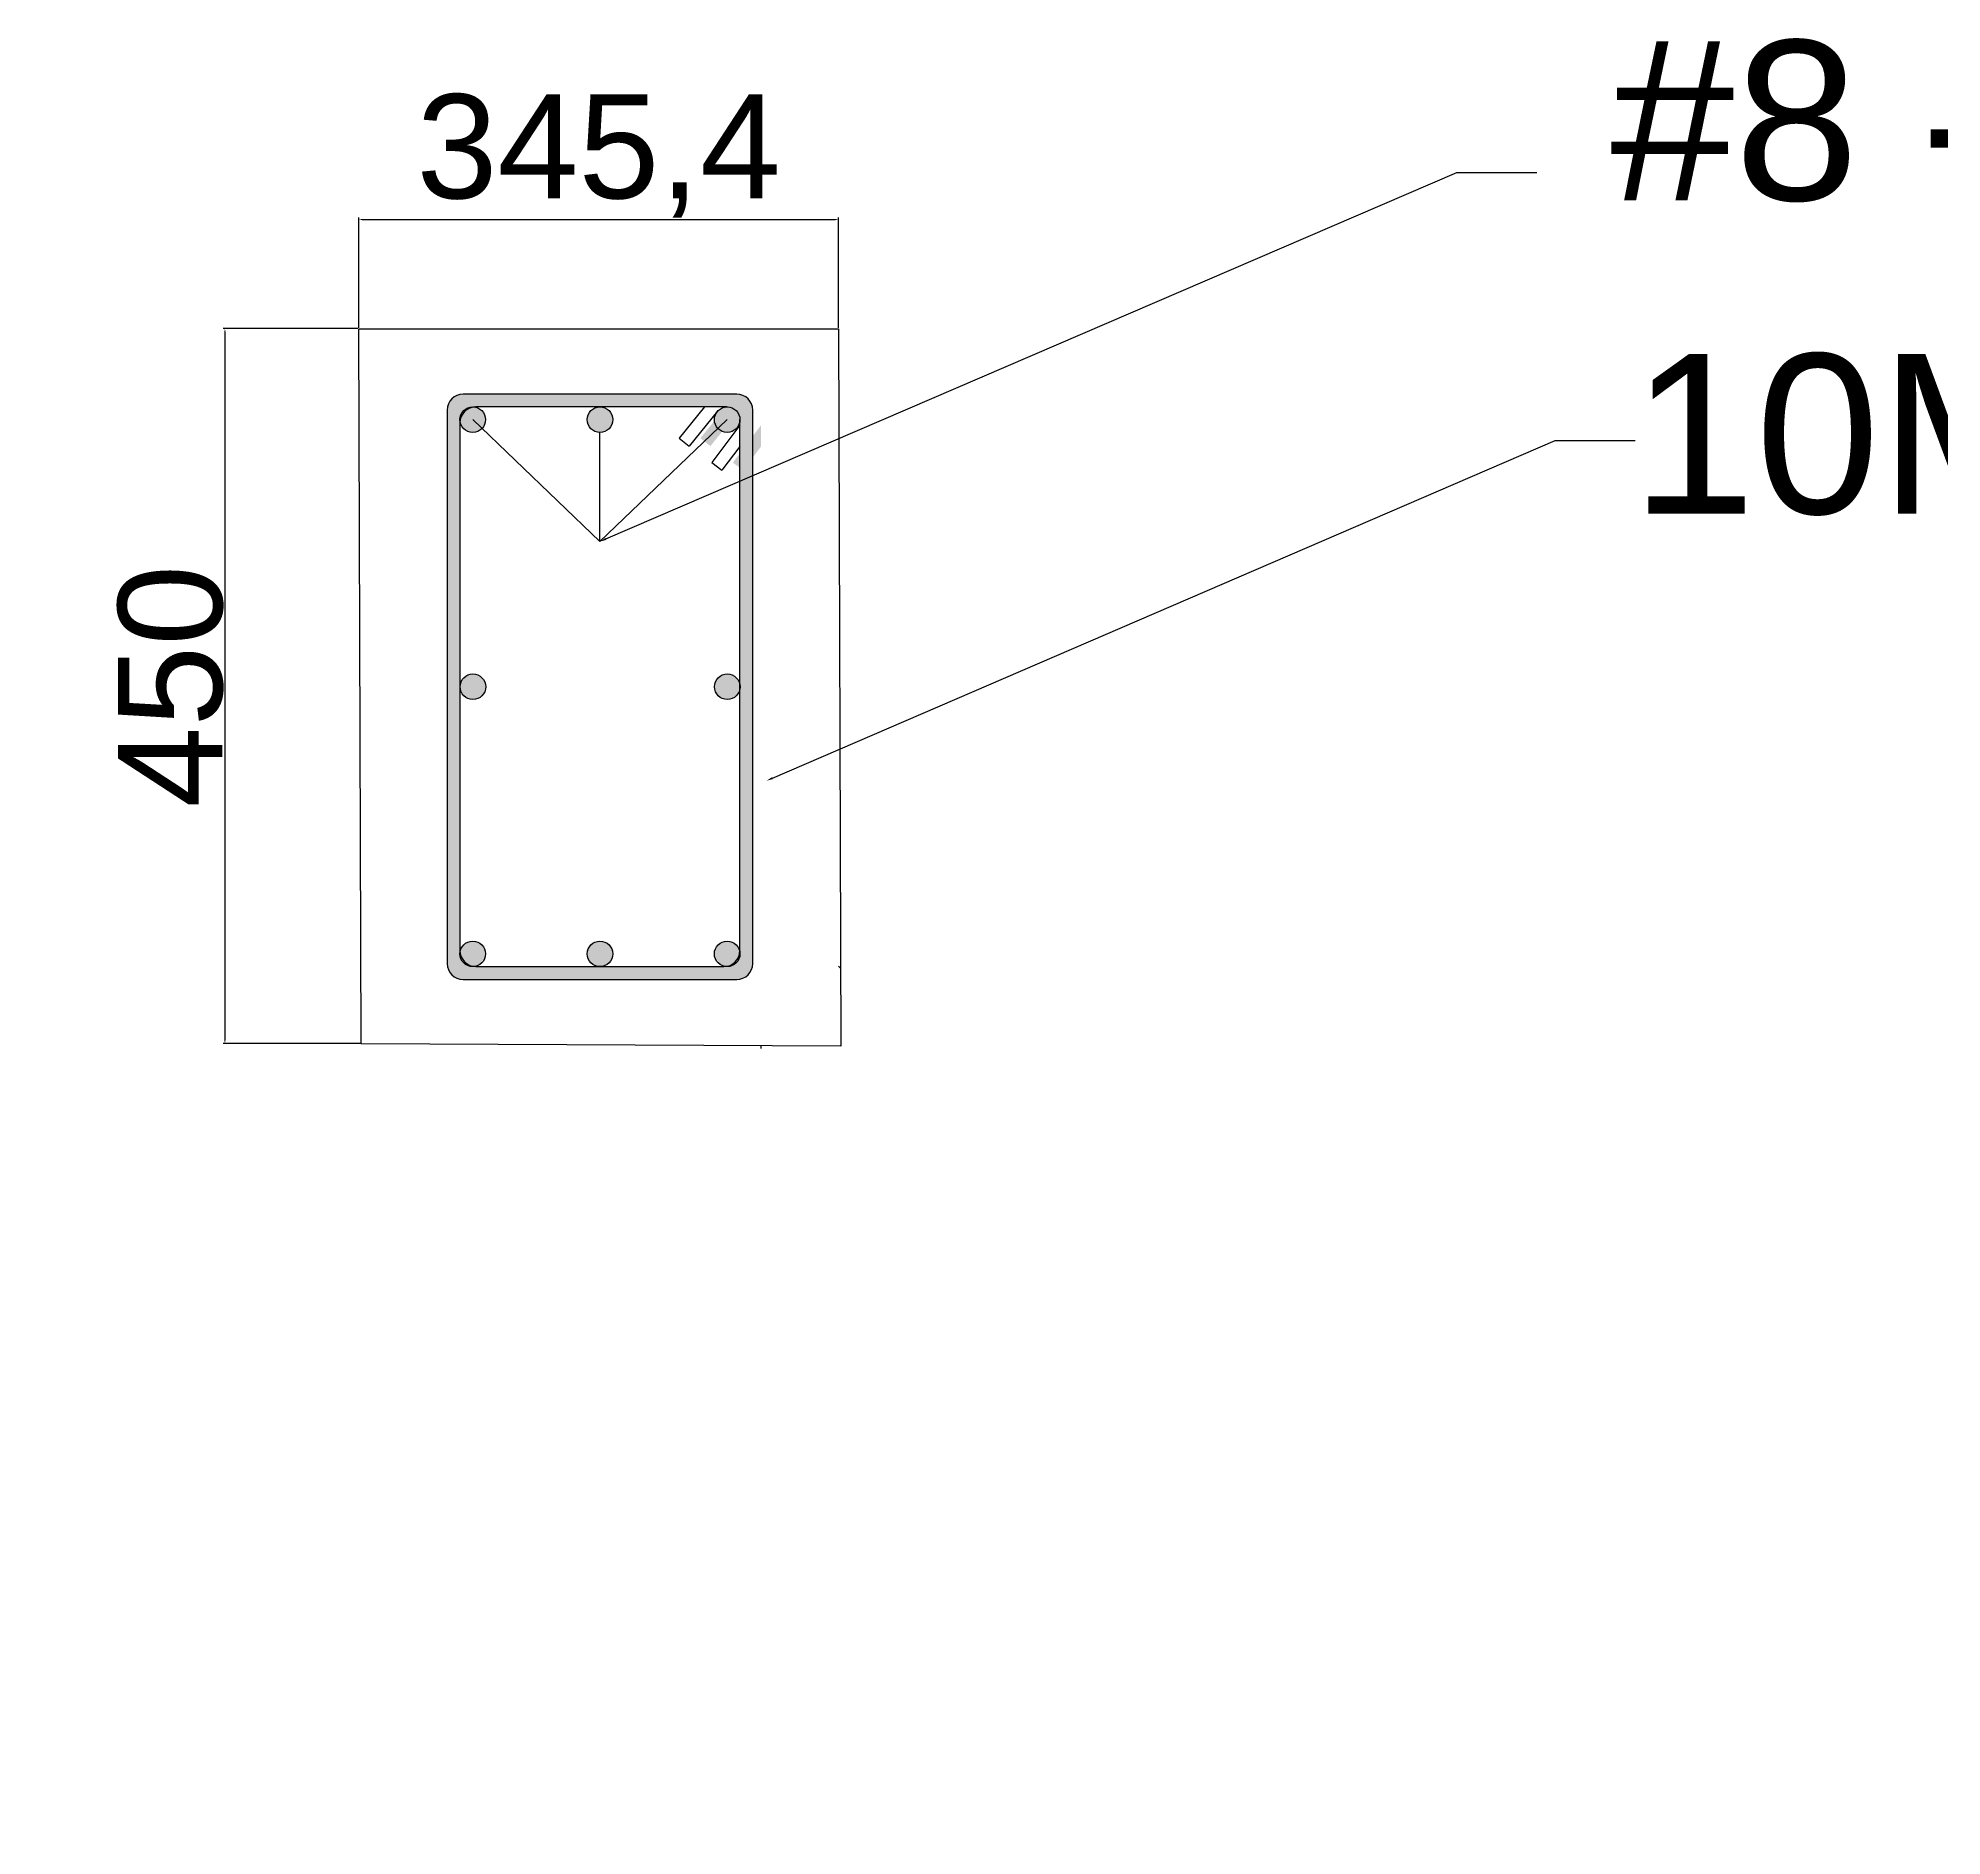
# Model space of a CAD drawing. Header units: inches. Extents: x 448145 to 618619, y -64863 to 148507.
# Drawn here: x 482295 to 483665, y 145412 to 146707 of the extents above; entities that cross this region are included whole.
import ezdxf
from ezdxf import colors
from ezdxf.entities.mleader import LeaderData, LeaderLine
from ezdxf.math import Vec2, Vec3

# ---------------------------------------------------------------- set-up
doc = ezdxf.new("R2010")
doc.units = ezdxf.units.IN
doc.header["$MEASUREMENT"] = 0
doc.styles.add('PDF Arial', font='Arial.ttf')
doc.styles.get("Standard").update_dxf_attribs({"font": 'Arial.ttf', "height": 75})
doc.dimstyles.new('ISO-25', dxfattribs={"dimtxt": 2.5, "dimasz": 2.5, "dimexe": 1.25, "dimexo": 0.625, "dimtad": 1, "dimtxsty": 'Standard', "dimcen": 2.5, "dimadec": 0, "dimazin": 0, "dimtfac": 1, "dimtmove": 0, "dimatfit": 3, "dimfxl": 0, "dimarcsym": 0})

# ---------------------------------------------------------------- blocks, each defined once
blk = doc.blocks.new('*D372')
at = {"color": 0, "lineweight": -2}
for p, q in [((482525.9, 146498), (482525.9, 146577.3)), ((482528.4, 146576), (482868.8, 146576)), ((482871.3, 146498), (482871.3, 146577.3))]:
    blk.add_line(p, q, dxfattribs=at)
at = {"color": 0}
for points in [[(482528.4, 146576.4), (482528.4, 146575.6), (482525.9, 146576)], [(482868.8, 146576.4), (482868.8, 146575.6), (482871.3, 146576)]]:
    blk.add_solid(points, dxfattribs=at)
at = {"layer": 'Defpoints', "color": 0}
for p in [(482871.3, 146576), (482525.9, 146497.4), (482871.3, 146497.4)]:
    blk.add_point(p, dxfattribs=at)
at = {"color": 0, "insert": (482698.6, 146621.7), "char_height": 75, "attachment_point": 5}
blk.add_mtext('345,4', dxfattribs=at)
blk = doc.blocks.new('*D373')
at = {"color": 0, "lineweight": -2}
for p, q in [((482525.3, 146497.4), (482428.4, 146497.4)), ((482429.6, 146494.9), (482429.6, 145985.2)), ((482527, 145982.7), (482428.4, 145982.7))]:
    blk.add_line(p, q, dxfattribs=at)
at = {"color": 0}
for points in [[(482429.2, 146494.9), (482430.1, 146494.9), (482429.6, 146497.4)], [(482429.2, 145985.2), (482430.1, 145985.2), (482429.6, 145982.7)]]:
    blk.add_solid(points, dxfattribs=at)
at = {"layer": 'Defpoints', "color": 0}
for p in [(482525.9, 146497.4), (482429.6, 145982.7), (482527.6, 145982.7)]:
    blk.add_point(p, dxfattribs=at)
at = {"color": 0, "insert": (482390.7, 146240), "char_height": 75, "attachment_point": 5, "rotation": 90}
blk.add_mtext('450', dxfattribs=at)

msp = doc.modelspace()

# ---------------------------------------------------------------- hatches: boundary and pattern name
h = msp.add_hatch(color=256)
h.dxf.hatch_style = 1
h.paths.add_polyline_path([(482797.982, 146450.277), (482601.099, 146450.277, 0.41421356), (482589.598, 146438.777), (482589.598, 146040.409, 0.41421356), (482601.099, 146028.909), (482797.982, 146028.909, 0.41421356), (482809.483, 146040.409), (482809.483, 146392.712), (482800.282, 146388.65), (482800.282, 146049.609, -0.41421356), (482788.782, 146038.109), (482610.299, 146038.109, -0.41421356), (482598.799, 146049.609), (482598.799, 146429.576, -0.02645304), (482598.863, 146430.791, -0.02958057), (482598.799, 146431.876, -0.44929925), (482609.085, 146441.012, -0.02645304), (482610.299, 146441.077), (482791.082, 146441.077, -0.41421356), (482800.282, 146431.876), (482800.282, 146427.971), (482800.282, 146388.65), (482809.483, 146392.712), (482809.483, 146438.777, 0.41421356)])
h = msp.add_hatch(color=256)
h.dxf.hatch_style = 1
h.paths.add_polyline_path([(482815.521, 146412.64), (482815.521, 146427.971), (482795.231, 146400.924), (482802.591, 146395.403)])
h.paths.add_polyline_path([(482798.887, 146437.298, -0.23959), (482806.32, 146441.077), (482790.106, 146441.077), (482771.845, 146418.57), (482778.99, 146412.773)])
h.paths.add_polyline_path([(482821.24, 144956.497), (482572.773, 144956.497), (482572.797, 144947.297), (482821.24, 144947.297)])
h.paths.add_polyline_path([(482707.065, 145148.781), (482688.441, 145148.781), (482688.441, 144956.497), (482707.065, 144956.497)])
h.paths.add_polyline_path([(482707.065, 144947.297), (482688.441, 144947.297), (482688.441, 144755.013), (482707.065, 144755.013)])
h.paths.add_polyline_path([(482600.173, 145235.865), (482581.773, 145235.865), (482581.977, 145157.981), (482600.374, 145157.981)])
h.paths.add_polyline_path([(482707.065, 145184.426), (482688.441, 145251.829), (482688.441, 145157.981), (482707.065, 145157.981)])
h.paths.add_polyline_path([(482812.04, 145240.945), (482793.416, 145240.945), (482793.416, 145157.981), (482812.04, 145157.981)])
h.paths.add_polyline_path([(482821.24, 145157.981), (482572.773, 145157.981), (482572.797, 145148.781), (482821.24, 145148.781)])
h.paths.add_polyline_path([(482812.04, 145148.781), (482793.416, 145148.781), (482793.416, 144956.497), (482812.04, 144956.497)])
h.paths.add_polyline_path([(482600.398, 145148.781), (482582.001, 145148.781), (482582.506, 144956.497), (482600.893, 144956.497)])
h.paths.add_polyline_path([(482600.917, 144947.297), (482582.53, 144947.297), (482583.035, 144755.013), (482601.413, 144755.013)])
h.paths.add_polyline_path([(482601.436, 144745.813), (482583.059, 144745.813), (482583.564, 144553.529), (482601.942, 144553.529), (482601.866, 144578.974)])
h.paths.add_polyline_path([(482821.24, 144755.013), (482572.773, 144755.013), (482572.797, 144745.813), (482821.24, 144745.813)])
h.paths.add_polyline_path([(482812.04, 144947.297), (482793.416, 144947.297), (482793.416, 144755.013), (482812.04, 144755.013)])
h.paths.add_polyline_path([(482812.04, 144745.813), (482793.416, 144745.813), (482793.416, 144553.529), (482812.04, 144553.529)])
h.paths.add_polyline_path([(482707.065, 144745.813), (482688.441, 144745.813), (482688.441, 144553.529), (482707.065, 144553.529)])
h.paths.add_polyline_path([(482601.969, 144544.329), (482583.588, 144544.329), (482583.746, 144484.148), (482584.137, 144352.045), (482602.538, 144352.045)])
h.paths.add_polyline_path([(482821.24, 144553.529), (482572.773, 144553.529), (482572.797, 144544.329), (482821.24, 144544.329)])
h.paths.add_polyline_path([(482707.065, 144544.329), (482688.441, 144544.329), (482688.441, 144352.045), (482707.065, 144352.045)])
h.paths.add_polyline_path([(482812.04, 144544.329), (482793.416, 144544.329), (482793.416, 144352.045), (482812.04, 144352.045)])
h.paths.add_polyline_path([(482707.065, 144342.845), (482688.441, 144342.845), (482688.441, 144150.561), (482707.065, 144150.561)])
h.paths.add_polyline_path([(482602.565, 144342.845), (482584.164, 144342.845), (482584.733, 144150.561), (482603.134, 144150.561)])
h.paths.add_polyline_path([(482821.24, 144352.045), (482572.773, 144352.045), (482572.797, 144342.845), (482821.24, 144342.845)])
h.paths.add_polyline_path([(482812.04, 144342.845), (482793.416, 144342.845), (482793.416, 144150.561), (482812.04, 144150.561)])
h.paths.add_polyline_path([(482812.04, 144141.361), (482793.416, 144141.361), (482793.416, 143949.077), (482812.04, 143949.077)])
h.paths.add_polyline_path([(482707.065, 144141.361), (482688.441, 144141.361), (482688.441, 143949.077), (482707.065, 143949.077)])
h.paths.add_polyline_path([(482603.161, 144141.361), (482584.76, 144141.361), (482585.159, 144006.644), (482585.273, 143949.077), (482603.673, 143949.077), (482603.559, 144006.699)])
h.paths.add_polyline_path([(482821.24, 144150.561), (482572.773, 144150.561), (482572.797, 144141.361), (482821.24, 144141.361)])
h.paths.add_polyline_path([(482821.24, 143949.077), (482572.773, 143949.077), (482572.797, 143939.877), (482821.24, 143939.877)])
h.paths.add_polyline_path([(482707.065, 143939.877), (482688.441, 143939.877), (482688.441, 143749.312), (482707.065, 143749.312)])
h.paths.add_polyline_path([(482603.691, 143939.877), (482585.291, 143939.877), (482585.667, 143749.312), (482604.068, 143749.312)])
h.paths.add_polyline_path([(482812.04, 143939.877), (482793.416, 143939.877), (482793.416, 143749.312), (482812.04, 143749.312)])
h.paths.add_polyline_path([(482707.065, 143740.112), (482688.441, 143740.112), (482688.441, 143547.803), (482707.065, 143547.803)])
h.paths.add_polyline_path([(482604.086, 143740.112), (482585.686, 143740.112), (482586.066, 143547.803), (482604.466, 143547.803)])
h.paths.add_polyline_path([(482812.04, 143740.112), (482793.416, 143740.112), (482793.416, 143547.803), (482812.04, 143547.803)])
h.paths.add_polyline_path([(482821.24, 143749.312), (482572.773, 143749.312), (482572.797, 143740.112), (482821.24, 143740.112)])
h.paths.add_polyline_path([(482707.065, 143538.603), (482688.441, 143538.603), (482688.441, 143346.319), (482707.065, 143346.319)])
h.paths.add_polyline_path([(482604.485, 143538.603), (482586.084, 143538.603), (482586.464, 143346.319), (482604.865, 143346.319)])
h.paths.add_polyline_path([(482812.04, 143538.603), (482793.416, 143538.603), (482793.416, 143346.319), (482812.04, 143346.319)])
h.paths.add_polyline_path([(482821.24, 143547.803), (482572.773, 143547.803), (482572.797, 143538.603), (482821.24, 143538.603)])
h.paths.add_polyline_path([(482821.24, 143346.319), (482572.773, 143346.319), (482572.797, 143337.119), (482821.24, 143337.119)])
h.paths.add_polyline_path([(482707.065, 143337.119), (482688.441, 143337.119), (482688.441, 143144.835), (482707.065, 143144.835)])
h.paths.add_polyline_path([(482604.883, 143337.119), (482586.482, 143337.119), (482586.852, 143149.914), (482586.852, 143144.835), (482605.253, 143144.835), (482605.253, 143149.933)])
h.paths.add_polyline_path([(482812.04, 143337.119), (482793.416, 143337.119), (482793.416, 143144.835), (482812.04, 143144.835)])
h.paths.add_polyline_path([(482707.065, 143135.635), (482688.441, 143135.635), (482688.441, 142952.551), (482707.065, 142952.551)])
h.paths.add_polyline_path([(482605.253, 143135.635), (482586.852, 143135.635), (482586.852, 142952.551), (482605.253, 142952.551)])
h.paths.add_polyline_path([(482812.04, 143135.635), (482793.416, 143135.635), (482793.416, 142952.551), (482812.04, 142952.551)])
h.paths.add_polyline_path([(482821.24, 143144.835), (482572.773, 143144.835), (482572.797, 143135.635), (482821.24, 143135.635)])
h.paths.add_polyline_path([(482707.065, 142943.351), (482688.441, 142943.351), (482688.441, 142889.171), (482707.065, 142889.171)])
h.paths.add_polyline_path([(482821.24, 142952.551), (482572.773, 142952.551), (482572.797, 142943.351), (482821.24, 142943.351)])
h.paths.add_polyline_path([(482605.253, 142907.571), (482605.253, 142943.351), (482586.852, 142943.351), (482586.852, 142907.571), (482268.981, 142906.005), (482269.072, 142887.605), (482586.852, 142889.171), (482588.631, 142889.171, 0.3874673)])
h.paths.add_polyline_path([(482812.04, 142943.351), (482793.416, 142943.351), (482793.416, 142907.571, 0.36945795), (482809.161, 142889.171), (483150.668, 142889.171), (483150.668, 142907.571), (482812.04, 142907.571)])
h.paths.add_polyline_path([(483507.772, 142913.978), (483498.572, 142913.978), (483498.572, 142865.467), (483455.434, 142865.467), (481931.606, 142865.467), (481887.941, 142865.467), (481887.941, 142920.916), (481878.74, 142920.916), (481878.74, 142856.266), (481931.606, 142856.266), (483455.434, 142856.266), (483507.772, 142856.266)])
h = msp.add_hatch(color=256)
h.dxf.hatch_style = 1
h.paths.add_polyline_path([(482617.199, 146431.876, 1), (482598.799, 146431.876, 1)])
h.paths.add_polyline_path([(482708.741, 146431.876, 1), (482690.34, 146431.876, 1)])
h.paths.add_polyline_path([(482800.282, 146431.876, 1), (482781.882, 146431.876, 1)])
h.paths.add_polyline_path([(482800.282, 146238.274), (482800.282, 146240.911, 0.93056511), (482781.977, 146239.593, 0.93056511)])
h.paths.add_polyline_path([(482598.894, 146239.593, 1), (482617.294, 146239.593, 1)])
h.paths.add_polyline_path([(482617.199, 146047.309, 1), (482598.799, 146047.309, 1)])
h.paths.add_polyline_path([(482708.741, 146047.309, 1), (482690.34, 146047.309, 1)])
h.paths.add_polyline_path([(482800.282, 146047.309, 1), (482781.882, 146047.309, 1)])

# ---------------------------------------------------------------- linework, layer by layer
for p, q in [((482607.999, 146431.876), (482699.541, 146344.172)), ((482699.541, 146344.172), (482791.082, 146431.876)), ((482774.867, 146441.077), (482756.607, 146418.57)), ((482784.245, 146438.033), (482763.751, 146412.773)), ((482800.282, 146427.971), (482779.993, 146400.924)), ((482699.541, 146344.172), (482699.541, 146422.676)), ((482756.607, 146418.57), (482763.751, 146412.773)), ((482779.993, 146400.924), (482787.353, 146395.403)), ((482800.282, 146412.64), (482787.353, 146395.403))]:
    msp.add_line(p, q)
at = {"color": 7, "lineweight": 25}
msp.add_lwpolyline([(482525.899, 146497.373), (482871.3, 146497.373), (482872.993, 145980.965), (482527.592, 145982.658)], close=True, dxfattribs=at)
for points in [[(482583.466, 146497.373), (482583.466, 146497.373)], [(482800.282, 146427.971), (482800.282, 146431.876)], [(482872.993, 146036.839), (482871.3, 146038.532)], [(482815.426, 145980.965), (482815.426, 145979.272)]]:
    msp.add_lwpolyline(points, dxfattribs=at)
msp.add_lwpolyline([(482601.099, 146028.909), (482797.982, 146028.909, 0.41421356), (482809.483, 146040.409), (482809.483, 146438.777, 0.41421356), (482797.982, 146450.277), (482601.099, 146450.277, 0.41421356), (482589.598, 146438.777), (482589.598, 146040.409, 0.41421356)], format="xyb", close=True, dxfattribs=at)
msp.add_lwpolyline([(482791.082, 146441.077), (482610.299, 146441.077, 0.41421356), (482598.799, 146429.576), (482598.799, 146049.609, 0.41421356), (482610.299, 146038.109), (482788.782, 146038.109, 0.41421356), (482800.282, 146049.609), (482800.282, 146427.971)], format="xyb", dxfattribs=at)
for centre in [(482607.999, 146431.876), (482699.541, 146431.876), (482791.082, 146431.876), (482608.094, 146239.593), (482791.177, 146239.593), (482607.999, 146047.309), (482699.541, 146047.309), (482791.082, 146047.309)]:
    msp.add_circle(centre, 9.2)

# ---------------------------------------------------------------- texts
at = {"color": 5, "attachment_point": 7, "style": 'PDF Arial'}
for s, insert, char_height in [('#8 - 25MM', (483426.725, 146588.218), 115.0089), ('10MM - #175MM C/C', (483441.803, 146362.561), 115.00894)]:
    msp.add_mtext(s, dxfattribs=dict(at, insert=insert, char_height=char_height))

# ---------------------------------------------------------------- dimensions: what is measured, and where the dimension line sits
dim = msp.add_linear_dim(base=(482871.3, 146576.002), p1=(482525.899, 146497.373), p2=(482871.3, 146497.373), dimstyle='ISO-25')
dim.commit()
dim.dimension.update_dxf_attribs({"geometry": '*D372', "text_midpoint": (482698.599, 146621.699)})
dim = msp.add_linear_dim(base=(482429.64, 145982.658), p1=(482525.899, 146497.373), p2=(482527.592, 145982.658), angle=90, text='450', dimstyle='ISO-25')
dim.commit()
dim.dimension.update_dxf_attribs({"geometry": '*D373', "text_midpoint": (482390.722, 146240.016)})

# ---------------------------------------------------------------- leaders
ml = msp.add_multileader_mtext('Standard')
ml.set_content('', color=256)
ml.set_leader_properties()
ml.build(insert=Vec2(0, 0))
ml.multileader.update_dxf_attribs({"dogleg_length": 50, "arrow_head_size": 4.6})
ctx = ml.context
ctx.base_point, ctx.char_height, ctx.arrow_head_size, ctx.landing_gap_size, ctx.plane_origin = Vec3(483373.801, 146609.749), 4.6, 4.6, 2.3, Vec3(482714.779, 146344.172)
notes = []
notes.append((ctx, [(0, (1, 1, 0), (483316.299, 146609.749), (1, 0), 57.502, [(0, [(482699.541, 146344.172)], 0, [])])]))
ctx.mtext.insert, ctx.mtext.flow_direction = Vec3(483376.101, 146612.049), 5
ml = msp.add_multileader_mtext('Standard')
ml.set_content('', color=256)
ml.set_leader_properties()
ml.build(insert=Vec2(0, 0))
ml.multileader.update_dxf_attribs({"dogleg_length": 50, "arrow_head_size": 4.6})
ctx = ml.context
ctx.base_point, ctx.char_height, ctx.arrow_head_size, ctx.landing_gap_size, ctx.plane_origin = Vec3(483444.537, 146416.93), 4.6, 4.6, 2.3, Vec3(482819.475, 146171.998)
notes.append((ctx, [(0, (1, 1, 0), (483387.035, 146416.93), (1, 0), 57.502, [(0, [(482819.475, 146171.998)], 0, [])])]))
ctx.mtext.insert, ctx.mtext.flow_direction = Vec3(483446.837, 146419.231), 5
for ctx, leaders in notes:
    for number, flags, end, landing, length, lines in leaders:
        leader = LeaderData()
        leader.index, (leader.has_last_leader_line, leader.has_dogleg_vector, leader.attachment_direction) = number, flags
        leader.last_leader_point, leader.dogleg_vector, leader.dogleg_length = Vec3(end), Vec3(landing), length
        for number, points, colour, breaks in lines:
            line = LeaderLine()
            line.index, line.vertices, line.color, line.breaks = number, Vec3.list(points), colors.encode_raw_color(colour), breaks
            leader.lines.append(line)
        ctx.leaders.append(leader)

doc.saveas('drawing.dxf')
